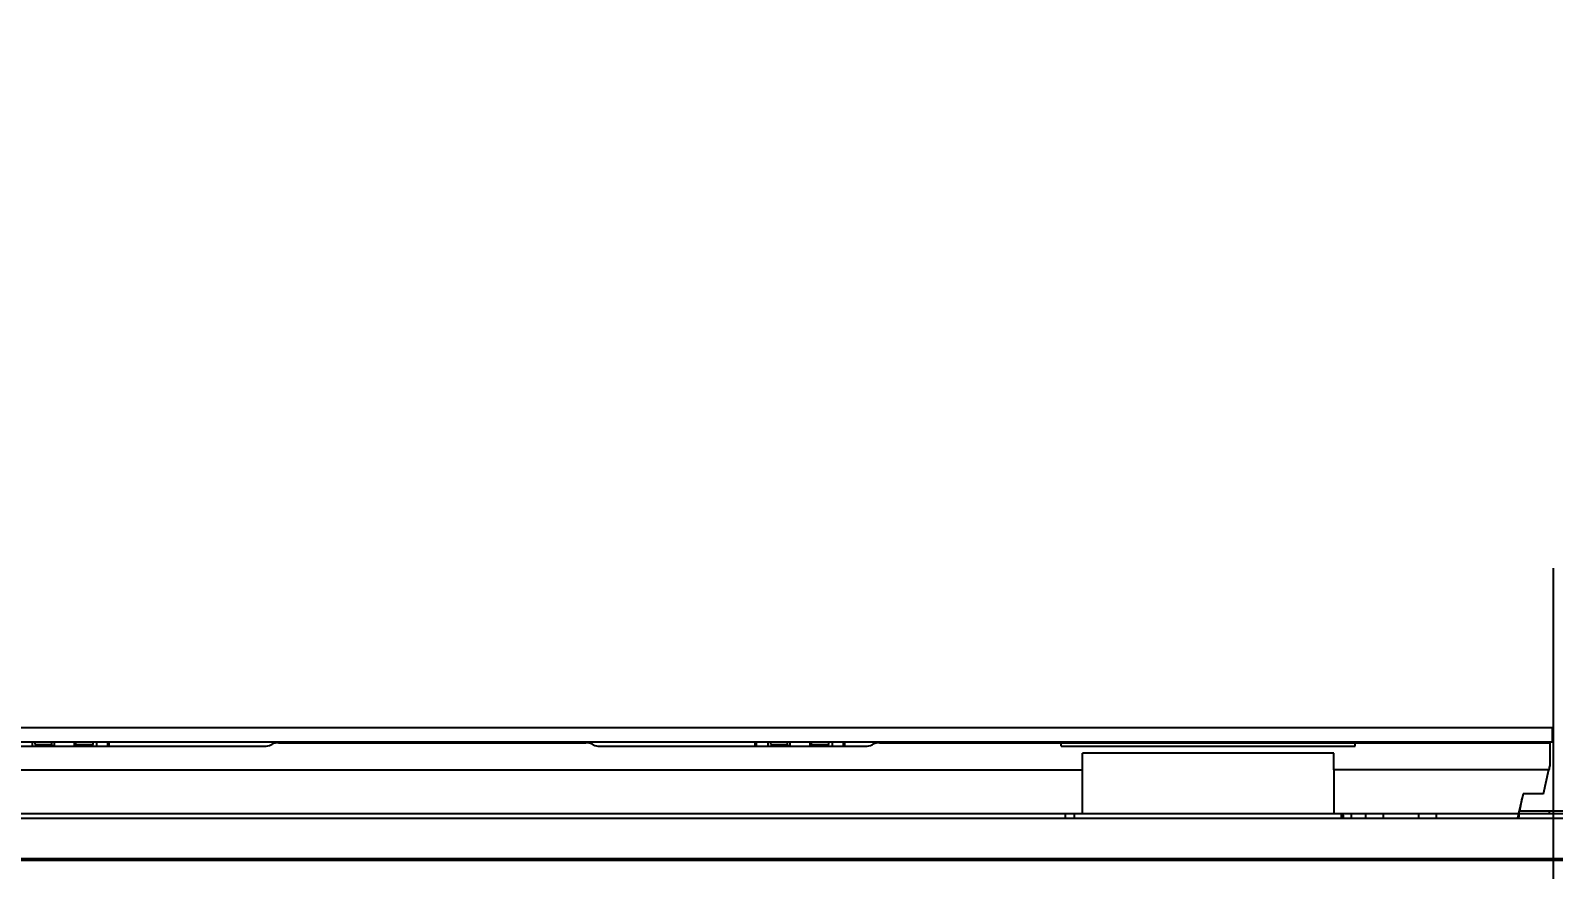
# Model space of a CAD drawing. Header units: millimetres. Extents: x -73584 to -37571, y -61249 to -50748.
# Drawn here: x -54704 to -54534.3, y -59197 to -59103.5 of the extents above; entities that cross this region are included whole.
import ezdxf

# ---------------------------------------------------------------- set-up
doc = ezdxf.new("R2010")
doc.units = ezdxf.units.MM
doc.header["$LTSCALE"] = 200
doc.header["$PDSIZE"] = -1
doc.linetypes.add('( Center )', pattern=[2, 1.25, -0.25, 0.25, -0.25])
doc.layers.add('DIM', color=3, linetype='Continuous')
doc.styles.add('TSSD_Dimension', font='tssdeng.shx', dxfattribs={"width": 0.7, "bigfont": 'hztxt.shx'})
doc.dimstyles.new('TSSD_20_20', dxfattribs={"dimtxt": 60, "dimasz": 20, "dimexe": 20, "dimexo": 50, "dimgap": 20, "dimtad": 1, "dimdec": 0, "dimzin": 0, "dimdsep": 46, "dimtxsty": 'TSSD_Dimension', "dimblk": 'ARCHTICK', "dimcen": 0, "dimdle": 20, "dimclrt": 7, "dimadec": 0, "dimazin": 0, "dimtfac": 1, "dimtdec": 0, "dimtix": 1, "dimtmove": 2, "dimatfit": 3, "dimfxl": 1, "dimtolj": 1, "dimtzin": 0, "dimarcsym": 0})

# ---------------------------------------------------------------- blocks, each defined once
blk = doc.blocks.new('12586')
at = {"color": 7, "linetype": 'Continuous'}
for p, q in [((-40371.55, -54854.82), (-40121.75, -54854.82)), ((-40121.75, -54856.42), (-40121.75, -54854.82)), ((-40371.55, -54856.42), (-40121.75, -54856.42)), ((-40294.97, -54856.92), (-40265.32, -54856.92)), ((-40291.23, -54856.42), (-40291.23, -54856.92)), ((-40290.9, -54856.73), (-40290.9, -54856.42)), ((-40290.9, -54856.73), (-40290.41, -54856.92)), ((-40290.9, -54856.73), (-40289.07, -54856.73)), ((-40289.07, -54856.42), (-40289.07, -54856.73)), ((-40288.86, -54856.92), (-40289.07, -54856.73)), ((-40288.75, -54856.92), (-40288.75, -54856.42)), ((-40286.55, -54856.42), (-40286.55, -54856.92)), ((-40286.34, -54856.73), (-40286.54, -54856.92)), ((-40286.34, -54856.73), (-40286.34, -54856.42)), ((-40286.34, -54856.73), (-40284.45, -54856.73)), ((-40284.93, -54856.92), (-40284.45, -54856.73)), ((-40284.41, -54856.73), (-40284.89, -54856.92)), ((-40284.45, -54856.42), (-40284.45, -54856.73)), ((-40284.41, -54856.73), (-40284.41, -54856.42)), ((-40284.07, -54856.42), (-40284.07, -54856.92)), ((-40282.78, -54856.92), (-40282.78, -54856.42)), ((-40282.65, -54856.92), (-40282.65, -54856.42)), ((-40264.61, -54856.75), (-40264.48, -54856.69)), ((-40263.77, -54856.52), (-40229.52, -54856.52)), ((-40262.4, -54856.52), (-40262.4, -54856.42)), ((-40260.9, -54856.52), (-40260.9, -54856.42)), ((-40251.65, -54856.52), (-40251.65, -54856.42)), ((-40251.52, -54856.42), (-40251.52, -54856.52)), ((-40250.23, -54856.52), (-40250.23, -54856.42)), ((-40249.9, -54856.52), (-40249.9, -54856.42)), ((-40249.89, -54856.52), (-40249.89, -54856.42)), ((-40249.15, -54856.42), (-40249.15, -54856.52)), ((-40244.15, -54856.42), (-40244.15, -54856.52)), ((-40243.45, -54856.42), (-40243.45, -54856.52)), ((-40243.4, -54856.52), (-40243.4, -54856.42)), ((-40243.07, -54856.42), (-40243.07, -54856.52)), ((-40241.78, -54856.52), (-40241.78, -54856.42)), ((-40241.65, -54856.52), (-40241.65, -54856.42)), ((-40232.4, -54856.52), (-40232.4, -54856.42)), ((-40230.89, -54856.52), (-40230.9, -54856.42)), ((-40228.81, -54856.69), (-40228.68, -54856.75)), ((-40227.97, -54856.92), (-40198.32, -54856.92)), ((-40210.65, -54856.92), (-40210.65, -54856.42)), ((-40210.53, -54856.42), (-40210.53, -54856.92)), ((-40209.23, -54856.42), (-40209.23, -54856.92)), ((-40208.9, -54856.73), (-40208.9, -54856.42)), ((-40208.9, -54856.73), (-40208.41, -54856.92)), ((-40208.9, -54856.73), (-40207.07, -54856.73)), ((-40207.07, -54856.42), (-40207.07, -54856.73)), ((-40206.86, -54856.92), (-40207.07, -54856.73)), ((-40206.75, -54856.92), (-40206.75, -54856.42)), ((-40204.55, -54856.42), (-40204.55, -54856.92)), ((-40204.34, -54856.73), (-40204.54, -54856.92)), ((-40204.34, -54856.73), (-40204.34, -54856.42)), ((-40204.34, -54856.73), (-40202.45, -54856.73)), ((-40202.93, -54856.92), (-40202.45, -54856.73)), ((-40202.41, -54856.73), (-40202.89, -54856.92)), ((-40202.45, -54856.42), (-40202.45, -54856.73)), ((-40202.41, -54856.73), (-40202.41, -54856.42)), ((-40202.07, -54856.42), (-40202.07, -54856.92)), ((-40200.78, -54856.92), (-40200.78, -54856.42)), ((-40200.65, -54856.92), (-40200.65, -54856.42)), ((-40197.61, -54856.75), (-40197.48, -54856.69)), ((-40196.77, -54856.52), (-40122.06, -54856.52)), ((-40176.52, -54856.92), (-40176.52, -54856.52)), ((-40176.52, -54856.92), (-40143.77, -54856.92)), ((-40174.15, -54859.55), (-40174.15, -54857.69)), ((-40146.15, -54857.69), (-40174.15, -54857.69)), ((-40160.16, -54856.52), (-40160.16, -54856.42)), ((-40160.15, -54856.52), (-40160.15, -54856.42)), ((-40159.89, -54856.42), (-40159.89, -54856.52)), ((-40158.73, -54856.52), (-40158.73, -54856.42)), ((-40157.96, -54856.52), (-40157.96, -54856.42)), ((-40155.34, -54856.42), (-40155.34, -54856.52)), ((-40154.56, -54856.42), (-40154.56, -54856.52)), ((-40153.4, -54856.52), (-40153.4, -54856.42)), ((-40153.15, -54856.52), (-40153.15, -54856.42)), ((-40151.65, -54856.52), (-40151.15, -54856.42)), ((-40151.15, -54856.52), (-40151.15, -54856.42)), ((-40147.9, -54856.42), (-40147.9, -54856.52)), ((-40147.9, -54856.42), (-40147.9, -54856.52)), ((-40146.15, -54859.55), (-40146.15, -54857.69)), ((-40143.77, -54856.92), (-40143.77, -54856.52)), ((-40139.16, -54856.42), (-40139.16, -54856.52)), ((-40139.15, -54856.42), (-40139.15, -54856.52)), ((-40134.15, -54856.42), (-40134.15, -54856.52)), ((-40131.4, -54856.52), (-40131.4, -54856.42)), ((-40129.89, -54856.52), (-40129.9, -54856.42)), ((-40122.06, -54856.52), (-40122.07, -54859.04)), ((-40319.15, -54859.55), (-40174.15, -54859.55)), ((-40174.15, -54864.42), (-40174.15, -54859.55)), ((-40146.15, -54859.55), (-40146.15, -54864.42)), ((-40122.18, -54859.55), (-40146.15, -54859.55)), ((-40122.75, -54862.23), (-40122.17, -54859.51)), ((-40125.05, -54862.23), (-40125.55, -54864.42)), ((-40125.32, -54863.71), (-40125.16, -54862.7)), ((-40122.75, -54862.23), (-40125.05, -54862.23)), ((-40319.15, -54864.42), (-40146.15, -54864.42)), ((-40176.08, -54864.42), (-40176.09, -54864.92)), ((-40175.08, -54864.42), (-40175.09, -54864.92)), ((-40146.15, -54864.42), (-40118.15, -54864.42)), ((-40144.21, -54864.42), (-40144.2, -54864.92)), ((-40140.65, -54864.42), (-40140.65, -54864.92)), ((-40136.65, -54864.92), (-40136.65, -54864.42)), ((-40125.55, -54864.42), (-40125.66, -54864.92)), ((-40125.52, -54864.92), (-40125.44, -54864.42)), ((-40125.48, -54864.12), (-40117.81, -54864.12)), ((-40125.39, -54864.12), (-40125.32, -54863.71)), ((-40122.15, -54864.12), (-40122.15, -54864.42)), ((-40370.4, -54864.92), (-39872.9, -54864.92))]:
    blk.add_line(p, q, dxfattribs=at)
for centre, radius, start, end in [((-40265.32, -54855.32), 1.6, 270, 296.565), ((-40263.77, -54858.12), 1.6, 90, 116.5651), ((-40229.52, -54858.12), 1.6, 63.4349, 90), ((-40227.97, -54855.32), 1.6, 243.435, 270), ((-40198.32, -54855.32), 1.6, 270, 296.565), ((-40196.77, -54858.12), 1.6, 90, 116.5651), ((-40141.95, -54856.73), 1.2, 165.0522, 169.9561), ((-40140.88, -54854.93), 2.42, 217.994, 221.0671)]:
    blk.add_arc(centre, radius, start, end, dxfattribs=at)
for centre, major_axis, ratio, start_param, end_param in [((-40136.65, -54856.11), (5.49, -0.59), 0.399969, -2.744029, -2.699272), ((-40140.65, -55354.66), (0, 558.58), 0.017455, 0.499847, 0.501712), ((-40140.65, -55240.2), (-6.9, 394.97), 0.017451, -0.317451, -0.313367), ((-40140.65, -55411.95), (0, 558.58), 0.017455, 0.199227, 0.2037), ((-40136.65, -55411.95), (0, 558.58), 0.017455, -0.2037, -0.199227)]:
    blk.add_ellipse(centre, major_axis=major_axis, ratio=ratio, start_param=start_param, end_param=end_param, dxfattribs=at)
blk.add_open_spline([(-40122.07, -54859.04), (-40122.08, -54859.12), (-40122.13, -54859.29), (-40122.16, -54859.46), (-40122.18, -54859.55)], degree=3, knots=[0, 0, 0, 0, 0.499979, 1, 1, 1, 1], dxfattribs=at)
at = {"layer": 'DIM', "color": 1, "linetype": '( Center )'}
blk.add_line((-40121.65, -54934.24), (-40121.65, -54837.07), dxfattribs=at)
blk = doc.blocks.new('23-D1020-B_EXTRUSION-MAIN-BODY_BASESTAND-0_5m_Absen-PL__363', base_point=(418.75, -61.98))
at = {"color": 7, "linetype": 'Continuous'}
for p, q in [((892.01, 18.02), (441.25, 18.02)), ((892.01, 17.82), (441.25, 17.82))]:
    blk.add_line(p, q, dxfattribs=at)
blk = doc.blocks.new('Top1', base_point=(668.75, -75.52))
blk.add_blockref('23-D1020-B_EXTRUSION-MAIN-BODY_BASESTAND-0_5m_Absen-PL__363', (418.75, -61.98))
blk = doc.blocks.new('*U1115')
at = {"xscale": -1, "rotation": 359.9999999999976}
blk.add_blockref('Top1', (0, -53.71), dxfattribs=at)
at = {"layer": 'DIM', "color": 0}
blk.add_blockref('12586', (40121.65, 54909.25), dxfattribs=at)
blk = doc.blocks.new('*U1116')
at = {"layer": 'DIM', "color": 0, "linetype": 'ByBlock', "lineweight": -2, "transparency": 16777216}
blk.add_blockref('*U1115', (0, 0), dxfattribs=at)
blk = doc.blocks.new('_ArchTick')
at = {"color": 0, "linetype": 'ByBlock'}
blk.add_lwpolyline([(-0.7071, -0.7071, 0.5, 0.5, 0), (0.7071, 0.7071, 0.5, 0.5, 0)], format="xyseb", dxfattribs=at)
blk = doc.blocks.new('*D1117')
at = {"layer": 'Defpoints', "color": 0, "transparency": 16777216}
for p in [(-50284.28, -58628.79), (-54784.28, -59170.64), (-50284.28, -59170.64)]:
    blk.add_point(p, dxfattribs=at)
at = {"layer": 'DIM', "color": 0, "lineweight": -2, "transparency": 16777216}
for p, q in [((-54784.28, -59120.64), (-54784.28, -58608.79)), ((-50284.28, -59120.64), (-50284.28, -58608.79)), ((-54804.28, -58628.79), (-50264.28, -58628.79))]:
    blk.add_line(p, q, dxfattribs=at)
at = {"layer": 'DIM', "color": 0, "lineweight": -2, "transparency": 16777216, "xscale": 20, "yscale": 20, "zscale": 20, "rotation": 180}
blk.add_blockref('_ArchTick', (-54784.28, -58628.79), dxfattribs=at)
at = {"layer": 'DIM', "color": 0, "lineweight": -2, "transparency": 16777216, "xscale": 20, "yscale": 20, "zscale": 20}
blk.add_blockref('_ArchTick', (-50284.28, -58628.79), dxfattribs=at)
at = {"layer": 'DIM', "color": 7, "transparency": 16777216, "insert": (-52534.28, -58577.63), "char_height": 60, "attachment_point": 5, "style": 'TSSD_Dimension'}
blk.add_mtext('\\A1;4500 [14\'-9 1/4"]', dxfattribs=at)
blk = doc.blocks.new('*D1118')
at = {"layer": 'Defpoints', "color": 0, "transparency": 16777216}
for p in [(-54284.28, -58909.26), (-54784.28, -59170.64), (-54284.28, -59170.64)]:
    blk.add_point(p, dxfattribs=at)
at = {"layer": 'DIM', "color": 0, "lineweight": -2, "transparency": 16777216}
for p, q in [((-54784.28, -59120.64), (-54784.28, -58889.26)), ((-54284.28, -59120.64), (-54284.28, -58889.26)), ((-54804.28, -58909.26), (-54264.28, -58909.26))]:
    blk.add_line(p, q, dxfattribs=at)
at = {"layer": 'DIM', "color": 0, "lineweight": -2, "transparency": 16777216, "xscale": 20, "yscale": 20, "zscale": 20, "rotation": 180}
blk.add_blockref('_ArchTick', (-54784.28, -58909.26), dxfattribs=at)
at = {"layer": 'DIM', "color": 0, "lineweight": -2, "transparency": 16777216, "xscale": 20, "yscale": 20, "zscale": 20}
blk.add_blockref('_ArchTick', (-54284.28, -58909.26), dxfattribs=at)
at = {"layer": 'DIM', "color": 7, "transparency": 16777216, "insert": (-54534.28, -58858.1), "char_height": 60, "attachment_point": 5, "style": 'TSSD_Dimension'}
blk.add_mtext('\\A1;500 [1\'-7 3/4"]', dxfattribs=at)
blk = doc.blocks.new('*D1144')
at = {"layer": 'Defpoints', "color": 0, "transparency": 16777216}
for p in [(-55063.21, -59180.19), (-54783.75, -59180.19), (-54534.28, -59760.19)]:
    blk.add_point(p, dxfattribs=at)
at = {"layer": 'DIM', "color": 0, "lineweight": -2, "transparency": 16777216}
for p, q in [((-55063.21, -59780.19), (-55063.21, -59160.19)), ((-54833.75, -59180.19), (-55083.21, -59180.19)), ((-54584.28, -59760.19), (-55083.21, -59760.19))]:
    blk.add_line(p, q, dxfattribs=at)
at = {"layer": 'DIM', "color": 0, "lineweight": -2, "transparency": 16777216, "xscale": 20, "yscale": 20, "zscale": 20}
for p, rotation in [((-55063.21, -59180.19), 90), ((-55063.21, -59760.19), 270)]:
    blk.add_blockref('_ArchTick', p, dxfattribs=dict(at, rotation=rotation))
at = {"layer": 'DIM', "color": 7, "transparency": 16777216, "insert": (-55114.36, -59470.19), "char_height": 60, "attachment_point": 5, "rotation": 90, "style": 'TSSD_Dimension'}
blk.add_mtext('\\A1;580 [1\'-10 3/4"]', dxfattribs=at)
blk = doc.blocks.new('*D1371')
at = {"layer": 'Defpoints', "color": 0, "transparency": 16777216}
for p in [(-54783.75, -59180.19), (-55328.25, -59830.31), (-54534.28, -59830.31)]:
    blk.add_point(p, dxfattribs=at)
at = {"layer": 'DIM', "color": 0, "lineweight": -2, "transparency": 16777216}
for p, q in [((-55328.25, -59160.19), (-55328.25, -59850.31)), ((-54833.75, -59180.19), (-55348.25, -59180.19)), ((-54584.28, -59830.31), (-55348.25, -59830.31))]:
    blk.add_line(p, q, dxfattribs=at)
at = {"layer": 'DIM', "color": 0, "lineweight": -2, "transparency": 16777216, "xscale": 20, "yscale": 20, "zscale": 20}
for p, rotation in [((-55328.25, -59180.19), 90), ((-55328.25, -59830.31), 270)]:
    blk.add_blockref('_ArchTick', p, dxfattribs=dict(at, rotation=rotation))
at = {"layer": 'DIM', "color": 7, "transparency": 16777216, "insert": (-55379.41, -59505.25), "char_height": 60, "attachment_point": 5, "rotation": 90, "style": 'TSSD_Dimension'}
blk.add_mtext('\\A1;650 [2\'-1 1/2"]', dxfattribs=at)

msp = doc.modelspace()

# ---------------------------------------------------------------- block references
at = {"layer": 'DIM', "color": 0}
msp.add_blockref('*U1116', (-54534.278, -59235.614), dxfattribs=at)

# ---------------------------------------------------------------- dimensions: what is measured, and where the dimension line sits
at = {"layer": 'DIM'}
for base, p2, picture, middle in [((-50284.278, -58628.787), (-50284.278, -59170.638), '*D1117', (-52534.278, -58577.633)), ((-54284.278, -58909.258), (-54284.278, -59170.638), '*D1118', (-54534.278, -58858.104))]:
    dim = msp.add_linear_dim(base=base, p1=(-54784.278, -59170.638), p2=p2, dimstyle='TSSD_20_20', dxfattribs=at)
    dim.commit()
    dim.dimension.update_dxf_attribs({"geometry": picture, "text_midpoint": middle})
for base, p1, p2, picture, middle in [((-55328.252, -59830.312), (-54783.754, -59180.187), (-54534.278, -59830.312), '*D1371', (-55379.406, -59505.25)), ((-55063.209, -59180.187), (-54534.278, -59760.187), (-54783.754, -59180.187), '*D1144', (-55114.363, -59470.187))]:
    dim = msp.add_linear_dim(base=base, p1=p1, p2=p2, angle=90, dimstyle='TSSD_20_20', dxfattribs=at)
    dim.commit()
    dim.dimension.update_dxf_attribs({"geometry": picture, "text_midpoint": middle})

doc.saveas('drawing.dxf')
